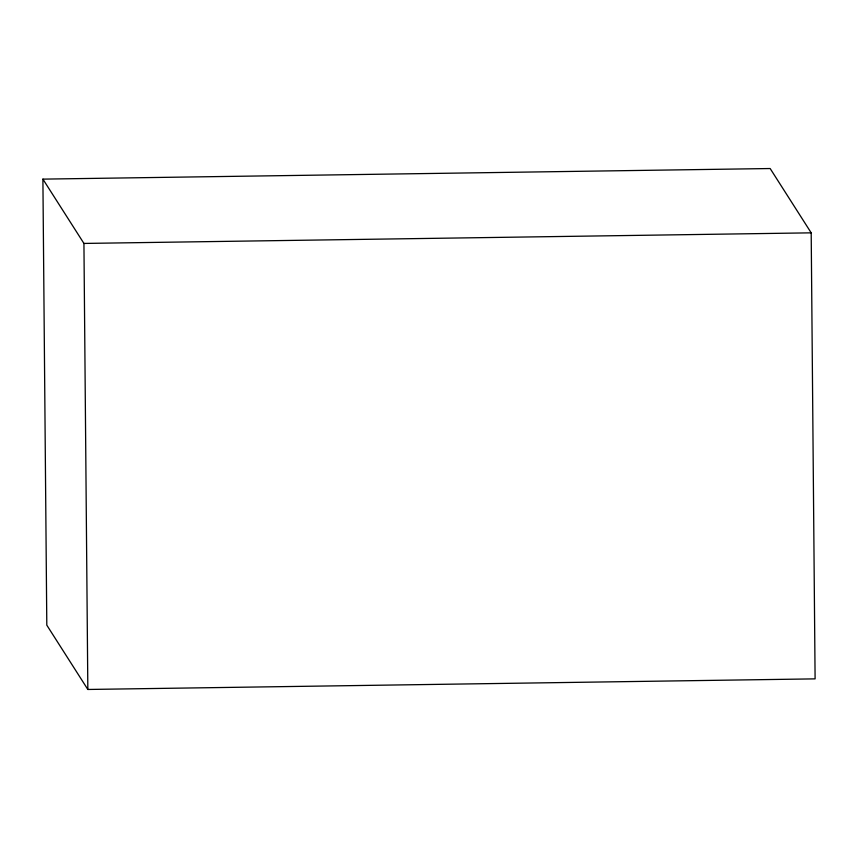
<?xml version="1.0" encoding="UTF-8"?>
<svg xmlns="http://www.w3.org/2000/svg" width="858" height="858" viewBox="0 0 858 858"><rect width="100%" height="100%" fill="white"/><g stroke="black" fill="none" stroke-linecap="round" stroke-linejoin="round"><path stroke-width="1.29" d="M42.9 179.129L770.162 168.533L811.196 232.84L815.1 678.871L87.838 689.467L46.804 625.16L42.9 179.129L83.934 243.436L87.838 689.467M83.934 243.436L811.196 232.84"/></g></svg>
